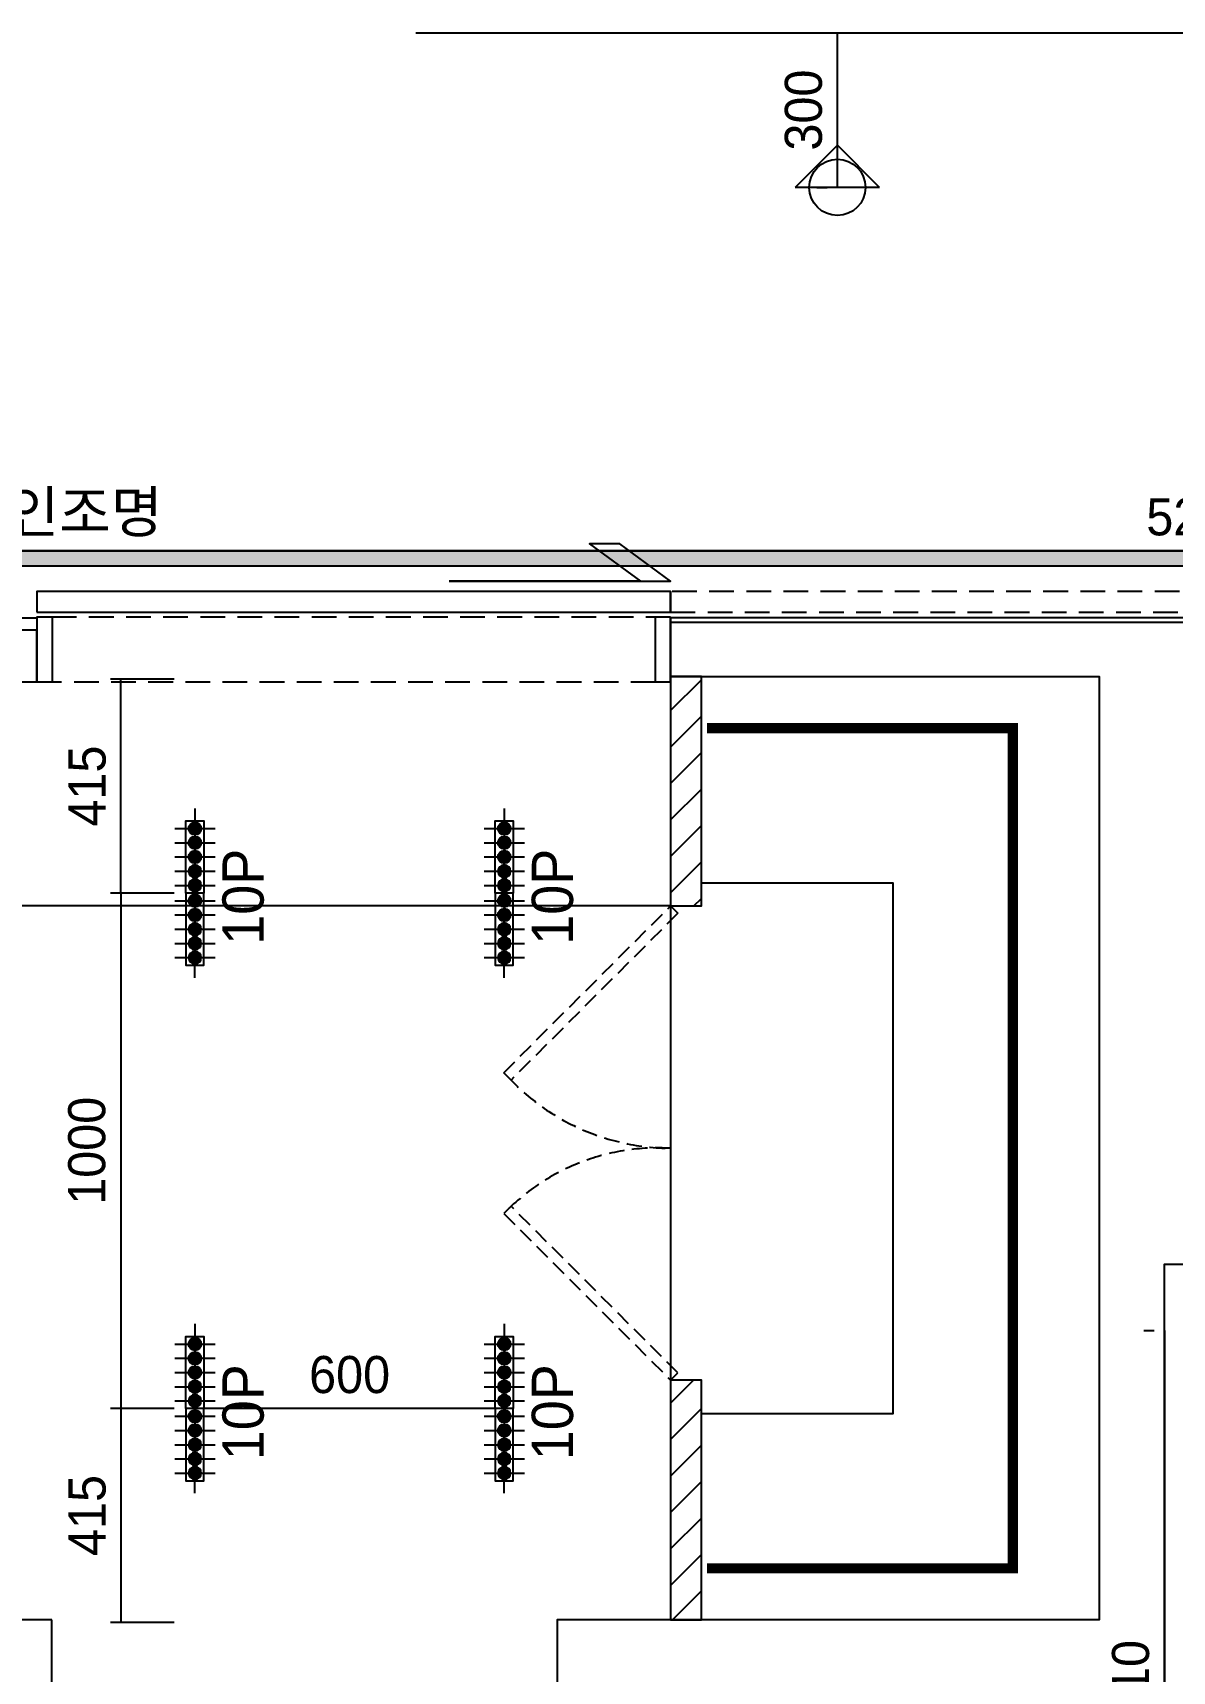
# Model space of a CAD drawing. Header units: millimetres. Extents: x 346859 to 753976, y -86090 to 5333.
# Drawn here: x 429710 to 431920, y -20782 to -17603 of the extents above; entities that cross this region are included whole.
import ezdxf

# ---------------------------------------------------------------- set-up
doc = ezdxf.new("R2010")
doc.units = ezdxf.units.MM
doc.header["$LTSCALE"] = 60
for name, pattern in [('DASHED', [0.75, 0.5, -0.25]), ('DASHEDX2', [1.5, 1, -0.5]), ('DH-HID2', [1.2, 0.8, -0.4]), ('HID', [2.5, 1.5, -1])]:
    doc.linetypes.add(name, pattern=pattern)
for name, color, linetype in [('0-ELC TEXT', 7, 'Continuous'), ('03-WAL NEW', 3, 'Continuous'), ('06-FUR', 6, 'Continuous'), ('07-DIM WAL', 5, 'Continuous'), ('2CONTINUOUS', 2, 'Continuous'), ('3.기호.계단선', 30, 'Continuous'), ('ac-wall-fin', 3, 'Continuous'), ('CEIL-LIGHT', 7, 'Continuous'), ('CO-DO-FR', 7, 'Continuous'), ('CO-DOOR', 8, 'Continuous'), ('FUR', 8, 'DASHED'), ('RC-LIGHT', 7, 'Continuous')]:
    doc.layers.add(name, color=color, linetype=linetype)
doc.styles.add('YOURNAME', font='HY울릉도M.TTF')
doc.styles.add('코레일둥고', font='Korail_Round_Gothic_Medium.ttf')
doc.dimstyles.new('40', dxfattribs={"dimscale": 40, "dimtxt": 1.8, "dimasz": 0.9, "dimexe": 0.5, "dimexo": 1, "dimgap": 0.7, "dimtad": 1, "dimdec": 0, "dimzin": 0, "dimdsep": 46, "dimtxsty": 'YOURNAME', "dimblk": 'NONE', "dimcen": 0, "dimclrd": 1, "dimclre": 1, "dimclrt": 7, "dimadec": 0, "dimazin": 0, "dimtfac": 1, "dimtdec": 0, "dimtix": 1, "dimtmove": 2, "dimatfit": 3, "dimldrblk": 'NONE', "dimfxl": 1, "dimtolj": 1, "dimtzin": 0, "dimarcsym": 0})

# ---------------------------------------------------------------- blocks, each defined once
blk = doc.blocks.new('VUSAUSEH')
at = {"layer": '2CONTINUOUS'}
for points in [[(403947.2, 36495.2), (403512.2, 36495.2), (403512.2, 38315.2), (403918.2, 38315.2), (403918.2, 38415.2), (403528.2, 38415.2), (403528.2, 38880.2), (403328.2, 38880.2), (403328.2, 37103.2), (402138.2, 37103.2), (402138.2, 38033.2), (401638.2, 38033.2), (401638.2, 39583.2)], [(401508.2, 44145.2), (401508.2, 36948.2), (403328.2, 36948.2), (403328.2, 36200.2), (403947.2, 36200.2), (403947.2, 36495.2)], [(406040.2, 32517.2), (406040.2, 35415.2), (407670.2, 35415.2), (407670.2, 35615.2), (406105.2, 35615.2), (406105.2, 37185.2), (408375.2, 37185.2), (408375.2, 35415.2), (408682.2, 35415.2), (408682.2, 38430.2), (408582.2, 38430.2), (408582.2, 37285.2), (407322.2, 37285.2), (407322.2, 38430.2), (405147.2, 38430.2), (405147.2, 38325.2), (405978.2, 38325.2), (405978.2, 36495.2), (404927.2, 36495.2), (404927.2, 36200.2), (405840.2, 36200.2), (405840.2, 31122.2)]]:
    blk.add_lwpolyline(points, dxfattribs=at)
blk = doc.blocks.new('cjswjdeh')
at = {"layer": '03-WAL NEW'}
h = blk.add_hatch(dxfattribs=at)
h.set_pattern_fill('_USER', color=256, scale=50, angle=45, pattern_type=0)
h.set_pattern_definition([(45, (25794, 51), (-35.355339, 35.355339), [])])
h.paths.add_polyline_path([(430947.2, 36495.2), (431007.2, 36495.2), (431007.2, 36960.2), (430947.2, 36960.2)])
h.paths.add_polyline_path([(430947.2, 37880.2), (431007.2, 37880.2), (431007.2, 38325.2), (430947.2, 38325.2)])
for points in [[(430947.2, 37880.2), (431007.2, 37880.2), (431007.2, 38325.2), (430947.2, 38325.2)], [(430947.2, 36495.2), (431007.2, 36495.2), (431007.2, 36960.2), (430947.2, 36960.2)]]:
    blk.add_lwpolyline(points, close=True, dxfattribs=at)
at = {"layer": '06-FUR', "color": 8}
for points in [[(431007.2, 38325.2), (431778.2, 38325.2), (431778.2, 36495.2), (431007.2, 36495.2)], [(431007.2, 37925.2), (431378.2, 37925.2), (431378.2, 36895.2), (431007.2, 36895.2)]]:
    blk.add_lwpolyline(points, dxfattribs=at)
at = {"layer": 'ac-wall-fin'}
blk.add_line((430453.4, 39574.2), (432883.1, 39574.2), dxfattribs=at)
for points in [[(429328.2, 38439.2), (429718.2, 38439.2), (429718.2, 38430.2)], [(433122.2, 38430.2), (433122.2, 38439.2), (430947.2, 38439.2), (430947.2, 38430.2)]]:
    blk.add_lwpolyline(points, dxfattribs=at)
at = {"layer": 'CEIL-LIGHT', "color": 8}
for q in [(429328.2, 37880.2), (430947.2, 36960.2)]:
    blk.add_line((430947.2, 37880.2), q, dxfattribs=at)
at = {"layer": 'CO-DO-FR', "color": 8}
for points in [[(429748.2, 38440.2), (429718.2, 38440.2), (429718.2, 38315.2), (429748.2, 38315.2)], [(430947.2, 38440.2), (430917.2, 38440.2), (430917.2, 38315.2), (430947.2, 38315.2)]]:
    blk.add_lwpolyline(points, close=True, dxfattribs=at)
at = {"layer": 'CO-DOOR', "color": 8}
for points in [[(430518, 38510.2), (430947.2, 38510.2), (430848.6, 38582.4), (430790.3, 38582.4), (430888.9, 38510.2), (430518, 38510.2)], [(429718.2, 38450.2), (430947.2, 38450.2), (430947.2, 38490.2), (429718.2, 38490.2)]]:
    blk.add_lwpolyline(points, close=True, dxfattribs=at)
at = {"layer": 'CO-DOOR', "color": 8, "linetype": 'DH-HID2'}
for points in [[(430947.2, 38450.2), (432078.2, 38450.2), (432078.2, 38490.2), (430947.2, 38490.2)], [(430947.2, 38440.2), (429718.2, 38440.2), (429718.2, 38315.2), (430947.2, 38315.2)]]:
    blk.add_lwpolyline(points, close=True, dxfattribs=at)
at = {"layer": 'FUR', "color": 8}
for points in [[(430947.2, 37880.2), (430961.4, 37866), (430637.9, 37542.5), (430623.7, 37556.7)], [(430947.2, 36960.2), (430961.4, 36974.3), (430637.9, 37297.8), (430623.7, 37283.7)]]:
    blk.add_lwpolyline(points, close=True, dxfattribs=at)
for centre, radius, start, end in [((430949.3, 37843.8), 433.6, 222.7232, 269.7177), ((430923.1, 36995.2), 415.6, 86.6696, 134.6856)]:
    blk.add_arc(centre, radius, start, end, dxfattribs=at)
blk.add_blockref('VUSAUSEH', (25800, 0))
blk = doc.blocks.new('1')
at = {"linetype": 'Continuous'}
h = blk.add_hatch(color=4, dxfattribs=at)
h.dxf.hatch_style = 1
edge = h.paths.add_edge_path()
edge.add_arc((11539653, -14273504), 37.5, 0, 360)
at = {"color": 1, "linetype": 'Continuous'}
for p, q in [((11539653, -14273637), (11539653, -14273370)), ((11539520, -14273504), (11539787, -14273504))]:
    blk.add_line(p, q, dxfattribs=at)
at = {"color": 4, "linetype": 'Continuous'}
for radius in [41.5, 37.5]:
    blk.add_circle((11539653, -14273504), radius, dxfattribs=at)
blk = doc.blocks.new("5RN'")
at = {"layer": 'RC-LIGHT'}
blk.add_lwpolyline([(188137.5, 27400.3), (188277.5, 27400.3), (188277.5, 27435.3), (188137.5, 27435.3)], close=True, dxfattribs=at)
at = {"layer": 'RC-LIGHT', "yscale": 0.2948704765105351, "zscale": 0.2948704765105351}
for p, xscale in [((-3214550.6, 4236252.7), 0.2948704765105351), ((-3214523.1, 4236252.7), 0.2948704765105351), ((3590910.6, 4236252.7), -0.2948704765105351), ((3590938.1, 4236252.7), -0.2948704765105351), ((3590965.5, 4236252.7), -0.2948704765105351)]:
    blk.add_blockref('1', p, dxfattribs=dict(at, xscale=xscale))
blk = doc.blocks.new('*D84')
at = {"layer": '07-DIM WAL', "color": 1, "lineweight": -2, "transparency": 16777216}
for p, q in [((429984.7, -19272.4), (429860.7, -19272.4)), ((429880.7, -19272.4), (429880.7, -20272.4)), ((429984.7, -20272.4), (429860.7, -20272.4))]:
    blk.add_line(p, q, dxfattribs=at)
at = {"layer": 'Defpoints', "color": 0, "transparency": 16777216}
for p in [(430024.7, -19272.4), (429880.7, -20272.4), (430024.7, -20272.4)]:
    blk.add_point(p, dxfattribs=at)
at = {"layer": '07-DIM WAL', "color": 7, "transparency": 16777216, "insert": (429815.3, -19772.4), "char_height": 72, "attachment_point": 5, "rotation": 90, "style": 'YOURNAME'}
blk.add_mtext('\\A1;1000', dxfattribs=at)
blk = doc.blocks.new('_None')
blk = doc.blocks.new('*D85')
at = {"layer": '07-DIM WAL', "color": 1, "lineweight": -2, "transparency": 16777216}
for p, q in [((429984.7, -20272.4), (429860.7, -20272.4)), ((429880.7, -20272.4), (429880.7, -20687.4)), ((429984.7, -20687.4), (429860.7, -20687.4))]:
    blk.add_line(p, q, dxfattribs=at)
at = {"layer": 'Defpoints', "color": 0, "transparency": 16777216}
for p in [(430024.7, -20272.4), (429880.7, -20687.4), (430024.7, -20687.4)]:
    blk.add_point(p, dxfattribs=at)
at = {"layer": '07-DIM WAL', "color": 7, "transparency": 16777216, "insert": (429816, -20479.9), "char_height": 72, "attachment_point": 5, "rotation": 90, "style": 'YOURNAME'}
blk.add_mtext('\\A1;415', dxfattribs=at)
blk = doc.blocks.new('*D86')
at = {"layer": '07-DIM WAL', "color": 1, "lineweight": -2, "transparency": 16777216}
for p, q in [((429984.7, -18857.4), (429860.7, -18857.4)), ((429880.7, -19272.4), (429880.7, -18857.4)), ((429984.7, -19272.4), (429860.7, -19272.4))]:
    blk.add_line(p, q, dxfattribs=at)
at = {"layer": 'Defpoints', "color": 0, "transparency": 16777216}
for p in [(429880.7, -18857.4), (430024.7, -18857.4), (430024.7, -19272.4)]:
    blk.add_point(p, dxfattribs=at)
at = {"layer": '07-DIM WAL', "color": 7, "transparency": 16777216, "insert": (429816, -19064.9), "char_height": 72, "attachment_point": 5, "rotation": 90, "style": 'YOURNAME'}
blk.add_mtext('\\A1;415', dxfattribs=at)
blk = doc.blocks.new('*D91')
at = {"layer": '07-DIM WAL', "color": 1, "lineweight": -2, "transparency": 16777216}
for p, q in [((431865.2, -20121.2), (431885.2, -20121.2)), ((431905.2, -20121.2), (431905.2, -21531.2)), ((431865.2, -21531.2), (431885.2, -21531.2))]:
    blk.add_line(p, q, dxfattribs=at)
at = {"layer": 'Defpoints', "color": 0, "transparency": 16777216}
for p in [(431905.2, -20121.2), (431905.2, -21531.2), (431905.2, -21531.2)]:
    blk.add_point(p, dxfattribs=at)
at = {"layer": '07-DIM WAL', "color": 7, "transparency": 16777216, "insert": (431839.8, -20826.2), "char_height": 72, "attachment_point": 5, "rotation": 90, "style": 'YOURNAME'}
blk.add_mtext('\\A1;1410', dxfattribs=at)
blk = doc.blocks.new('*D98')
at = {"layer": '07-DIM WAL', "color": 1, "lineweight": -2, "transparency": 16777216}
for p, q in [((429328.2, -18568.4), (429328.2, -18588.4)), ((434621.2, -18568.4), (434621.2, -18588.4)), ((434621.2, -18608.4), (429328.2, -18608.4))]:
    blk.add_line(p, q, dxfattribs=at)
at = {"layer": 'Defpoints', "color": 0, "transparency": 16777216}
for p in [(429328.2, -18608.4), (429328.2, -18608.4), (434621.2, -18608.4)]:
    blk.add_point(p, dxfattribs=at)
at = {"layer": '07-DIM WAL', "color": 7, "transparency": 16777216, "insert": (431974.7, -18543), "char_height": 72, "attachment_point": 5, "style": 'YOURNAME'}
blk.add_mtext('\\A1;5293', dxfattribs=at)
blk = doc.blocks.new('*D100')
at = {"layer": '07-DIM WAL', "color": 1, "lineweight": -2, "transparency": 16777216}
for p, q in [((431230.7, -17603.4), (431250.7, -17603.4)), ((431270.7, -17903.4), (431270.7, -17603.4)), ((431230.7, -17903.4), (431250.7, -17903.4))]:
    blk.add_line(p, q, dxfattribs=at)
at = {"layer": 'Defpoints', "color": 0, "transparency": 16777216}
for p in [(431270.7, -17603.4), (431270.7, -17603.4), (431270.7, -17903.4)]:
    blk.add_point(p, dxfattribs=at)
at = {"layer": '07-DIM WAL', "color": 7, "transparency": 16777216, "insert": (431205.3, -17753.4), "char_height": 72, "attachment_point": 5, "rotation": 90, "style": 'YOURNAME'}
blk.add_mtext('\\A1;300', dxfattribs=at)
blk = doc.blocks.new('*D112')
at = {"layer": '07-DIM WAL', "color": 1, "lineweight": -2, "transparency": 16777216}
for p, q in [((430024.7, -20232.4), (430024.7, -20252.4)), ((430624.7, -20232.4), (430624.7, -20252.4)), ((430624.7, -20272.4), (430024.7, -20272.4))]:
    blk.add_line(p, q, dxfattribs=at)
at = {"layer": 'Defpoints', "color": 0, "transparency": 16777216}
for p in [(430024.7, -20272.4), (430024.7, -20272.4), (430624.7, -20272.4)]:
    blk.add_point(p, dxfattribs=at)
at = {"layer": '07-DIM WAL', "color": 7, "transparency": 16777216, "insert": (430324.7, -20207), "char_height": 72, "attachment_point": 5, "style": 'YOURNAME'}
blk.add_mtext('\\A1;600', dxfattribs=at)

msp = doc.modelspace()

# ---------------------------------------------------------------- hatches: boundary and pattern name
at = {"layer": 'CEIL-LIGHT'}
h = msp.add_hatch(color=140, dxfattribs=at)
h.dxf.hatch_style = 1
h.paths.add_polyline_path([(434591.2, -22925.4), (434591.2, -18638.4), (429328.2, -18638.4), (429328.2, -18608.4), (434621.2, -18608.4), (434621.2, -22925.4)])

# ---------------------------------------------------------------- linework, layer by layer
at = {"color": 4}
for p, q in [((431270.7, -17821.5), (431188.8, -17903.4)), ((431352.6, -17903.4), (431270.7, -17821.5)), ((431352.6, -17903.4), (431188.8, -17903.4))]:
    msp.add_line(p, q, dxfattribs=at)
msp.add_circle((431270.7, -17903.4), 54.6, dxfattribs=at)
at = {"layer": '3.기호.계단선', "color": 10, "linetype": 'HID', "const_width": 20}
msp.add_lwpolyline([(431018.2, -18952.4), (431611, -18952.4), (431611, -20582.4), (431018.2, -20582.4)], dxfattribs=at)
at = {"layer": 'CEIL-LIGHT', "color": 140}
msp.add_lwpolyline([(434591.2, -22925.4), (434591.2, -18638.4), (429328.2, -18638.4), (429328.2, -18608.4), (434621.2, -18608.4), (434621.2, -22925.4)], close=True, dxfattribs=at)

# ---------------------------------------------------------------- block references
msp.add_blockref('cjswjdeh', (0, -57177.6))
at = {"layer": 'RC-LIGHT', "xscale": -1, "rotation": 270}
for p in [(402606.9, -207409.9), (403206.9, -207409.9), (402606.9, -208409.9), (403206.9, -208409.9)]:
    msp.add_blockref("5RN'", p, dxfattribs=at)
at = {"layer": 'RC-LIGHT', "rotation": 270}
for p in [(402606.9, 168865), (403206.9, 168865), (402606.9, 167865), (403206.9, 167865)]:
    msp.add_blockref("5RN'", p, dxfattribs=at)

# ---------------------------------------------------------------- texts
at = {"layer": '0-ELC TEXT', "color": 7, "linetype": 'DASHEDX2', "style": '코레일둥고'}
for p in [(430158, -19372.7), (430758, -19372.7), (430158, -20372.7), (430758, -20372.7)]:
    msp.add_text('10P', height=80, rotation=90, dxfattribs=at).set_placement(p)
at = {"layer": '3.기호.계단선', "linetype": 'HID', "style": '코레일둥고'}
msp.add_text('30t 라인조명', height=80, dxfattribs=at).set_placement((429386, -18572.8))

# ---------------------------------------------------------------- dimensions: what is measured, and where the dimension line sits
at = {"layer": '07-DIM WAL'}
for base, p1, p2, picture, middle in [((431270.7, -17603.4), (431270.7, -17903.4), (431270.7, -17603.4), '*D100', (431205.3, -17753.4)), ((429880.7, -18857.4), (430024.7, -19272.4), (430024.7, -18857.4), '*D86', (429816, -19064.9)), ((429880.7, -20272.4), (430024.7, -19272.4), (430024.7, -20272.4), '*D84', (429815.3, -19772.4)), ((431905.2, -21531.2), (431905.2, -20121.2), (431905.2, -21531.2), '*D91', (431839.8, -20826.2)), ((429880.7, -20687.4), (430024.7, -20272.4), (430024.7, -20687.4), '*D85', (429816, -20479.9))]:
    dim = msp.add_linear_dim(base=base, p1=p1, p2=p2, angle=90, dimstyle='40', dxfattribs=at)
    dim.commit()
    dim.dimension.update_dxf_attribs({"geometry": picture, "text_midpoint": middle})
for base, p1, p2, picture, middle in [((429328.2, -18608.4), (434621.2, -18608.4), (429328.2, -18608.4), '*D98', (431974.7, -18543)), ((430024.7, -20272.4), (430624.7, -20272.4), (430024.7, -20272.4), '*D112', (430324.7, -20207))]:
    dim = msp.add_linear_dim(base=base, p1=p1, p2=p2, dimstyle='40', dxfattribs=at)
    dim.commit()
    dim.dimension.update_dxf_attribs({"geometry": picture, "text_midpoint": middle})

doc.saveas('drawing.dxf')
